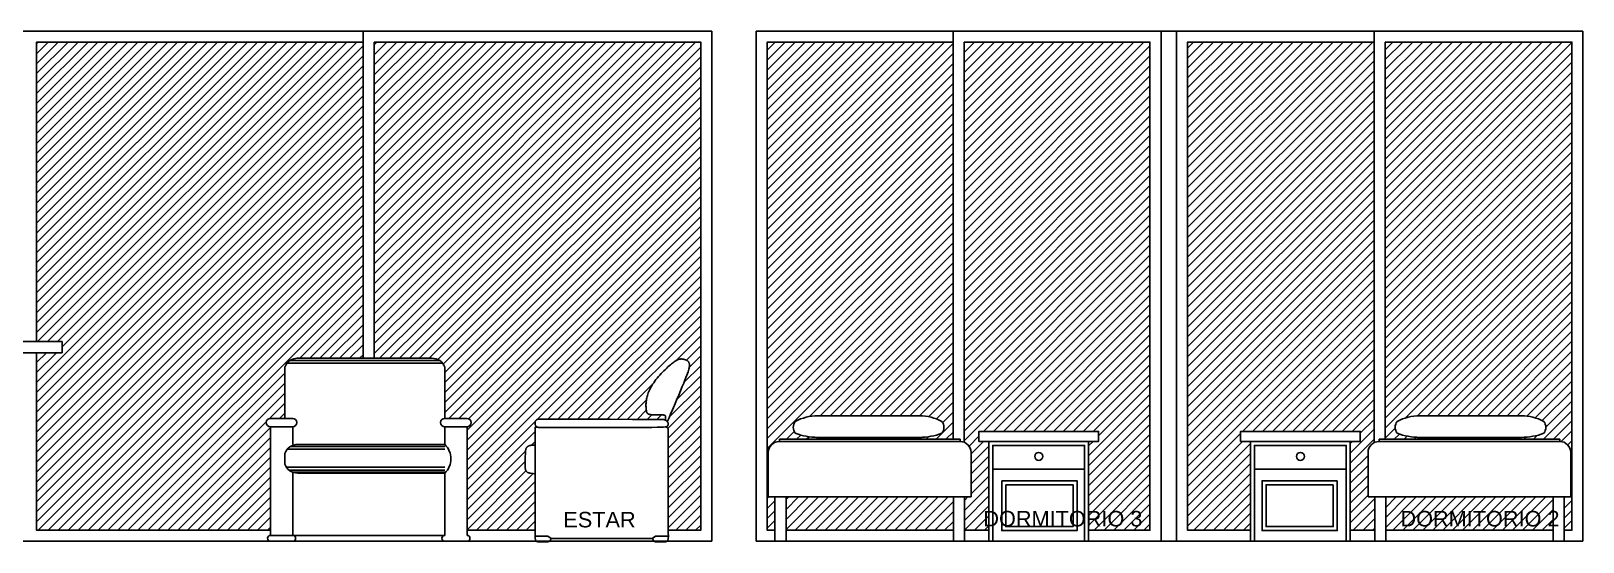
# Model space of a CAD drawing. Header units: millimetres. Extents: x 1217 to 2428, y 234 to 779.
# Drawn here: x 2252.71 to 2259.7, y 411.7 to 414 of the extents above; entities that cross this region are included whole.
import ezdxf

# ---------------------------------------------------------------- set-up
doc = ezdxf.new("R2010")
doc.units = ezdxf.units.MM
for name, color, linetype in [('0.1', 251, 'Continuous'), ('0.2', 2, 'Continuous'), ('0.3', 6, 'Continuous'), ('MURO', 5, 'Continuous'), ('Texto', 1, 'Continuous')]:
    doc.layers.add(name, color=color, linetype=linetype)
doc.styles.get("Standard").update_dxf_attribs({"font": 'arial.ttf'})
pattern_1 = [(45, (422.33998, -285.473547), (-0.0224506403, 0.0224506403), [])]

# ---------------------------------------------------------------- blocks, each defined once
blk = doc.blocks.new('sillon elv 1')
at = {"layer": '0.2'}
blk.add_line((382065.2343, 7753267.5813), (382065.6901, 7753267.5813), dxfattribs=at)
for points in [[(382065.1739, 7753268.114), (382065.1742, 7753268.1156), (382065.1744, 7753268.1172), (382065.1745, 7753268.1189), (382065.1746, 7753268.1205), (382065.1745, 7753268.1222), (382065.1745, 7753268.1238), (382065.1744, 7753268.1253), (382065.1744, 7753268.1268), (382065.1745, 7753268.1281), (382065.1745, 7753268.1294), (382065.1747, 7753268.1306), (382065.1749, 7753268.1316), (382065.1751, 7753268.1326), (382065.1753, 7753268.1335), (382065.1756, 7753268.1342), (382065.1759, 7753268.1349), (382065.1762, 7753268.1355), (382065.1765, 7753268.136), (382065.1768, 7753268.1364), (382065.1771, 7753268.1368), (382065.1775, 7753268.1371), (382065.178, 7753268.1373), (382065.1785, 7753268.1375), (382065.179, 7753268.1376), (382065.1796, 7753268.1377), (382065.1804, 7753268.1378), (382065.1814, 7753268.1379), (382065.1828, 7753268.1379), (382065.1846, 7753268.138), (382065.187, 7753268.138), (382065.19, 7753268.1381), (382065.1937, 7753268.1381), (382065.1982, 7753268.1381), (382065.2034, 7753268.1382), (382065.2089, 7753268.1383), (382065.2147, 7753268.1384), (382065.2204, 7753268.1385), (382065.2259, 7753268.1386), (382065.231, 7753268.1388), (382065.2353, 7753268.139), (382065.2389, 7753268.1392), (382065.2417, 7753268.1395), (382065.2439, 7753268.1397), (382065.2455, 7753268.14), (382065.2467, 7753268.1403), (382065.2476, 7753268.1405), (382065.2482, 7753268.1408), (382065.2488, 7753268.141), (382065.2493, 7753268.1412), (382065.2498, 7753268.1413), (382065.2504, 7753268.1415), (382065.2509, 7753268.1417), (382065.2515, 7753268.142), (382065.2522, 7753268.1423), (382065.2529, 7753268.1426), (382065.2537, 7753268.1431), (382065.2545, 7753268.1437), (382065.2554, 7753268.1444), (382065.2563, 7753268.1454), (382065.2572, 7753268.1465), (382065.2581, 7753268.148), (382065.2589, 7753268.1498), (382065.2597, 7753268.1519), (382065.2604, 7753268.1545), (382065.2611, 7753268.1574), (382065.2616, 7753268.1608), (382065.262, 7753268.1645), (382065.2624, 7753268.1685), (382065.2626, 7753268.1727), (382065.2627, 7753268.1771), (382065.2627, 7753268.1816), (382065.2627, 7753268.1863), (382065.2625, 7753268.1909), (382065.2622, 7753268.1956), (382065.2617, 7753268.2004), (382065.2611, 7753268.2053), (382065.2603, 7753268.2102), (382065.2593, 7753268.2154), (382065.258, 7753268.2207), (382065.2565, 7753268.2262), (382065.2547, 7753268.2319), (382065.2526, 7753268.2378), (382065.2501, 7753268.2439), (382065.2474, 7753268.2502), (382065.2443, 7753268.2566), (382065.2408, 7753268.2632), (382065.2369, 7753268.2699), (382065.2327, 7753268.2767), (382065.228, 7753268.2836), (382065.2229, 7753268.2906), (382065.2176, 7753268.2976), (382065.212, 7753268.3046), (382065.2061, 7753268.3115), (382065.2001, 7753268.3182), (382065.194, 7753268.3249), (382065.1878, 7753268.3313), (382065.1816, 7753268.3375), (382065.1754, 7753268.3434), (382065.1694, 7753268.349), (382065.1635, 7753268.3543), (382065.1578, 7753268.3592), (382065.1525, 7753268.3637), (382065.1475, 7753268.3679), (382065.1429, 7753268.3715), (382065.1387, 7753268.3747), (382065.135, 7753268.3775), (382065.1316, 7753268.3799), (382065.1286, 7753268.382), (382065.1259, 7753268.3837), (382065.1233, 7753268.3851), (382065.1209, 7753268.3863), (382065.1187, 7753268.3874), (382065.1165, 7753268.3882), (382065.1144, 7753268.3889), (382065.1123, 7753268.3895), (382065.1103, 7753268.3899), (382065.1083, 7753268.3902), (382065.1063, 7753268.3904), (382065.1044, 7753268.3905), (382065.1024, 7753268.3904), (382065.1005, 7753268.3903), (382065.0985, 7753268.39), (382065.0966, 7753268.3897), (382065.0947, 7753268.3894), (382065.0929, 7753268.3889), (382065.0912, 7753268.3885), (382065.0896, 7753268.388), (382065.088, 7753268.3876), (382065.0866, 7753268.3872), (382065.0853, 7753268.3867), (382065.084, 7753268.3863), (382065.0829, 7753268.3859), (382065.0818, 7753268.3854), (382065.0808, 7753268.385), (382065.0798, 7753268.3846), (382065.0789, 7753268.3841), (382065.0779, 7753268.3836), (382065.077, 7753268.3831), (382065.0761, 7753268.3825), (382065.0752, 7753268.3818), (382065.0743, 7753268.3811), (382065.0735, 7753268.3803), (382065.0726, 7753268.3794), (382065.0718, 7753268.3784), (382065.071, 7753268.3773), (382065.0702, 7753268.376), (382065.0695, 7753268.3746), (382065.0688, 7753268.3731), (382065.0682, 7753268.3715), (382065.0677, 7753268.3697), (382065.0672, 7753268.3679), (382065.0668, 7753268.3659), (382065.0666, 7753268.3638), (382065.0665, 7753268.3614), (382065.0666, 7753268.3588), (382065.0669, 7753268.3558), (382065.0675, 7753268.3524), (382065.0683, 7753268.3484), (382065.0695, 7753268.3438), (382065.0711, 7753268.3385), (382065.0731, 7753268.3324), (382065.0756, 7753268.3252), (382065.0787, 7753268.3168), (382065.0825, 7753268.3069), (382065.0871, 7753268.2952), (382065.0925, 7753268.2816), (382065.099, 7753268.2658), (382065.1066, 7753268.2475), (382065.1153, 7753268.2269), (382065.1246, 7753268.2047), (382065.1341, 7753268.1823), (382065.1433, 7753268.1607), (382065.1516, 7753268.1412), (382065.1585, 7753268.125), (382065.1635, 7753268.1132), (382065.1662, 7753268.107)], [(382065.7482, 7753268.1195), (382065.7512, 7753268.1185), (382065.7538, 7753268.1173), (382065.7559, 7753268.1159), (382065.7576, 7753268.1144), (382065.759, 7753268.1129), (382065.7601, 7753268.1112), (382065.761, 7753268.1096), (382065.7617, 7753268.1079), (382065.7622, 7753268.1063), (382065.7626, 7753268.1048), (382065.7628, 7753268.1033), (382065.7629, 7753268.1018), (382065.763, 7753268.1004), (382065.7629, 7753268.0991), (382065.7628, 7753268.0978), (382065.7626, 7753268.0966), (382065.7624, 7753268.0954), (382065.7621, 7753268.0943), (382065.7618, 7753268.0932), (382065.7614, 7753268.0922), (382065.7609, 7753268.0912), (382065.7604, 7753268.0903), (382065.7599, 7753268.0894), (382065.7593, 7753268.0885), (382065.7586, 7753268.0877), (382065.7578, 7753268.0869), (382065.757, 7753268.0861), (382065.756, 7753268.0854), (382065.7551, 7753268.0847), (382065.754, 7753268.0841), (382065.7529, 7753268.0835), (382065.7517, 7753268.083), (382065.7502, 7753268.0826), (382065.7476, 7753268.0823), (382065.7428, 7753268.082), (382065.7348, 7753268.0818), (382065.7223, 7753268.0816), (382065.7045, 7753268.0815), (382065.6801, 7753268.0814), (382065.6482, 7753268.0813), (382065.6082, 7753268.0812), (382065.5617, 7753268.0812), (382065.5109, 7753268.0812), (382065.458, 7753268.0813), (382065.4051, 7753268.0813), (382065.3544, 7753268.0815), (382065.3081, 7753268.0817), (382065.2683, 7753268.0819), (382065.2366, 7753268.0823), (382065.2126, 7753268.0827), (382065.1951, 7753268.0832), (382065.1831, 7753268.0837), (382065.1755, 7753268.0842), (382065.1711, 7753268.0848), (382065.169, 7753268.0854), (382065.168, 7753268.0859), (382065.1673, 7753268.0865), (382065.1666, 7753268.0871), (382065.166, 7753268.0877), (382065.1655, 7753268.0884), (382065.1649, 7753268.0891), (382065.1645, 7753268.0899), (382065.164, 7753268.0907), (382065.1636, 7753268.0917), (382065.1633, 7753268.0927), (382065.1629, 7753268.0939), (382065.1627, 7753268.0951), (382065.1625, 7753268.0963), (382065.1623, 7753268.0976), (382065.1623, 7753268.0988), (382065.1623, 7753268.1), (382065.1625, 7753268.1011), (382065.1628, 7753268.1021), (382065.1632, 7753268.1031), (382065.1636, 7753268.1039), (382065.1642, 7753268.1048), (382065.1648, 7753268.1056), (382065.1655, 7753268.1063), (382065.1662, 7753268.1071), (382065.1669, 7753268.1078), (382065.1676, 7753268.1086), (382065.1684, 7753268.1094), (382065.1691, 7753268.1101), (382065.1699, 7753268.1109), (382065.1707, 7753268.1116), (382065.1716, 7753268.1124), (382065.1724, 7753268.113), (382065.1733, 7753268.1137), (382065.1743, 7753268.1143), (382065.1753, 7753268.1148), (382065.1764, 7753268.1153), (382065.1774, 7753268.1157), (382065.1785, 7753268.1161), (382065.1796, 7753268.1164), (382065.1807, 7753268.1167), (382065.1818, 7753268.1169), (382065.1839, 7753268.1172), (382065.1926, 7753268.1174), (382065.2144, 7753268.1176), (382065.2558, 7753268.1178), (382065.3233, 7753268.1181), (382065.4235, 7753268.1185), (382065.563, 7753268.1189), (382065.7482, 7753268.1195)], [(382065.1727, 7753268.0846), (382065.1704, 7753268.0832), (382065.1685, 7753268.0819), (382065.1669, 7753268.0806), (382065.1657, 7753268.0794), (382065.1647, 7753268.0781), (382065.164, 7753268.0769), (382065.1634, 7753268.0758), (382065.1631, 7753268.0746), (382065.1628, 7753268.0726), (382065.1626, 7753268.0652), (382065.1625, 7753268.047), (382065.1624, 7753268.0127), (382065.1624, 7753267.9567), (382065.1624, 7753267.8738), (382065.1624, 7753267.7584), (382065.1624, 7753267.6053)], [(382065.7621, 7753268.0013), (382065.7666, 7753268.0017), (382065.7707, 7753268.0019), (382065.7743, 7753268.0019), (382065.7775, 7753268.0017), (382065.7804, 7753268.0013), (382065.783, 7753268.0009), (382065.7852, 7753268.0003), (382065.7873, 7753267.9997), (382065.7892, 7753267.9991), (382065.791, 7753267.9984), (382065.7926, 7753267.9978), (382065.7941, 7753267.9971), (382065.7954, 7753267.9963), (382065.7966, 7753267.9955), (382065.7977, 7753267.9947), (382065.7987, 7753267.9938), (382065.7996, 7753267.9929), (382065.8005, 7753267.9919), (382065.8012, 7753267.9909), (382065.8018, 7753267.9898), (382065.8024, 7753267.9888), (382065.803, 7753267.9877), (382065.8034, 7753267.9866), (382065.8039, 7753267.9855), (382065.8043, 7753267.9843), (382065.8046, 7753267.9831), (382065.8049, 7753267.9816), (382065.8052, 7753267.9797), (382065.8055, 7753267.9773), (382065.8058, 7753267.9743), (382065.806, 7753267.9705), (382065.8062, 7753267.9658), (382065.8064, 7753267.9601), (382065.8066, 7753267.9536), (382065.8068, 7753267.9466), (382065.8069, 7753267.9394), (382065.8071, 7753267.9322), (382065.8072, 7753267.9251), (382065.8072, 7753267.9186), (382065.8072, 7753267.9129), (382065.8072, 7753267.9081), (382065.8072, 7753267.9041), (382065.807, 7753267.901), (382065.8069, 7753267.8984), (382065.8067, 7753267.8964), (382065.8065, 7753267.8948), (382065.8062, 7753267.8934), (382065.8059, 7753267.8922), (382065.8056, 7753267.891), (382065.8053, 7753267.8898), (382065.8048, 7753267.8887), (382065.8044, 7753267.8876), (382065.8039, 7753267.8865), (382065.8033, 7753267.8855), (382065.8027, 7753267.8845), (382065.802, 7753267.8836), (382065.8012, 7753267.8828), (382065.8004, 7753267.882), (382065.7995, 7753267.8812), (382065.7986, 7753267.8805), (382065.7976, 7753267.8799), (382065.7966, 7753267.8793), (382065.7955, 7753267.8787), (382065.7944, 7753267.8782), (382065.7933, 7753267.8777), (382065.7918, 7753267.8772), (382065.7898, 7753267.8767), (382065.787, 7753267.8762), (382065.783, 7753267.8755), (382065.7778, 7753267.8748), (382065.7709, 7753267.874), (382065.7621, 7753267.8731)], [(382065.1619, 7753267.5923), (382065.1619, 7753267.5897), (382065.1619, 7753267.5872), (382065.162, 7753267.585), (382065.1622, 7753267.5829), (382065.1624, 7753267.581), (382065.1627, 7753267.5792), (382065.163, 7753267.5776), (382065.1633, 7753267.5762), (382065.1636, 7753267.5749), (382065.164, 7753267.5737), (382065.1644, 7753267.5727), (382065.1648, 7753267.5718), (382065.1653, 7753267.5709), (382065.1658, 7753267.5702), (382065.1665, 7753267.5695), (382065.1672, 7753267.5689), (382065.168, 7753267.5684), (382065.1689, 7753267.5679), (382065.17, 7753267.5674), (382065.1712, 7753267.5671), (382065.1727, 7753267.5667), (382065.1744, 7753267.5664), (382065.1763, 7753267.5662), (382065.1785, 7753267.566), (382065.1811, 7753267.5658), (382065.1839, 7753267.5657), (382065.1869, 7753267.5657), (382065.19, 7753267.5656), (382065.1932, 7753267.5656), (382065.1965, 7753267.5656), (382065.1997, 7753267.5657), (382065.2028, 7753267.5657), (382065.2058, 7753267.5658), (382065.2087, 7753267.5658), (382065.2114, 7753267.5659), (382065.2139, 7753267.566), (382065.2162, 7753267.5662), (382065.2184, 7753267.5664), (382065.2203, 7753267.5667), (382065.2221, 7753267.5671), (382065.2237, 7753267.5675), (382065.2251, 7753267.5682), (382065.2265, 7753267.5691), (382065.2278, 7753267.5704), (382065.2292, 7753267.5722), (382065.2307, 7753267.5745), (382065.2324, 7753267.5775), (382065.2343, 7753267.5813)], [(382065.7625, 7753267.5923), (382065.7626, 7753267.5897), (382065.7625, 7753267.5872), (382065.7624, 7753267.585), (382065.7623, 7753267.5829), (382065.762, 7753267.581), (382065.7618, 7753267.5792), (382065.7615, 7753267.5776), (382065.7612, 7753267.5762), (382065.7608, 7753267.5749), (382065.7605, 7753267.5737), (382065.7601, 7753267.5727), (382065.7597, 7753267.5718), (382065.7592, 7753267.5709), (382065.7586, 7753267.5702), (382065.758, 7753267.5695), (382065.7573, 7753267.5689), (382065.7565, 7753267.5684), (382065.7556, 7753267.5679), (382065.7545, 7753267.5674), (382065.7533, 7753267.5671), (382065.7518, 7753267.5667), (382065.7501, 7753267.5664), (382065.7482, 7753267.5662), (382065.7459, 7753267.566), (382065.7434, 7753267.5658), (382065.7406, 7753267.5657), (382065.7376, 7753267.5657), (382065.7345, 7753267.5656), (382065.7312, 7753267.5656), (382065.728, 7753267.5656), (382065.7248, 7753267.5657), (382065.7216, 7753267.5657), (382065.7186, 7753267.5658), (382065.7158, 7753267.5658), (382065.7131, 7753267.5659), (382065.7106, 7753267.566), (382065.7083, 7753267.5662), (382065.7061, 7753267.5664), (382065.7041, 7753267.5667), (382065.7024, 7753267.5671), (382065.7008, 7753267.5675), (382065.6993, 7753267.5682), (382065.698, 7753267.5691), (382065.6966, 7753267.5704), (382065.6952, 7753267.5722), (382065.6937, 7753267.5745), (382065.6921, 7753267.5775), (382065.6901, 7753267.5813)]]:
    blk.add_lwpolyline(points, dxfattribs=at)
at = {"layer": '0.2', "elevation": 0}
for points in [[(382065.7529, 7753268.0835), (382065.7621, 7753268.0835), (382065.7621, 7753267.6053)], [(382065.1624, 7753267.6053), (382065.1619, 7753267.5923)], [(382065.2343, 7753267.5813), (382065.2197, 7753267.5923), (382065.1619, 7753267.5923)], [(382065.6901, 7753267.5813), (382065.7047, 7753267.5923), (382065.7636, 7753267.5923)], [(382065.7621, 7753267.6053), (382065.7625, 7753267.5923)]]:
    blk.add_lwpolyline(points, dxfattribs=at)

msp = doc.modelspace()

# ---------------------------------------------------------------- hatches: boundary and pattern name
at = {"layer": '0.1', "ltscale": 3}
h = msp.add_hatch(dxfattribs=at)
h.set_pattern_fill('ANSI31', color=256, scale=0.01)
h.set_pattern_definition(pattern_1)
h.paths.add_polyline_path([(2254.25251, 413.95099), (2254.46816, 413.95099), (2254.46816, 412.52581), (2254.25251, 412.52581)])
h.paths.add_polyline_path([(2252.86861, 413.95099), (2254.20251, 413.95099), (2254.20251, 412.52581), (2253.90862, 412.52581, 0.3308107), (2253.85003, 412.48579), (2253.85003, 412.25486), (2253.78505, 412.25486, 1), (2253.78505, 412.21691), (2253.78505, 411.75099), (2252.86861, 411.75099)])
h.paths.add_polyline_path([(2252.7306, 413.95099), (2252.86861, 413.95099), (2252.86861, 411.75099), (2252.7306, 411.75099), (2252.7306, 412.55099), (2252.84561, 412.55099), (2252.84561, 412.60099), (2252.7306, 412.60099)])
h.paths.add_polyline_path([(2251.81582, 413.95099), (2252.5606, 413.95099), (2252.5606, 413.25099), (2251.81582, 413.25099)])
h.paths.add_polyline_path([(2251.57076, 413.95099), (2251.76582, 413.95099), (2251.76582, 413.25099), (2251.57076, 413.25099)])
h = msp.add_hatch(dxfattribs=at)
h.set_pattern_fill('ANSI31', color=256, scale=0.01)
h.set_pattern_definition(pattern_1)
h.paths.add_polyline_path([(2254.46816, 413.95099), (2255.72441, 413.95099), (2255.72441, 411.75099), (2255.57804, 411.75099), (2255.57805, 411.89078), (2255.57807, 412.00611), (2255.57807, 412.08904), (2255.57805, 412.14499), (2255.57798, 412.17935), (2255.57786, 412.19753), (2255.57762, 412.20673), (2255.57584, 412.21062), (2255.57287, 412.21364), (2255.56824, 412.21681), (2255.57199, 412.21784), (2255.57521, 412.22069), (2255.57709, 412.22439), (2255.57823, 412.22944), (2255.57802, 412.23402), (2255.57641, 412.237), (2255.5743, 412.23941), (2255.57692, 412.24554), (2255.58196, 412.25732), (2255.58888, 412.27355), (2255.59718, 412.29304), (2255.60633, 412.3146), (2255.61584, 412.33704), (2255.62518, 412.35919), (2255.63384, 412.37986), (2255.64142, 412.39811), (2255.6479, 412.41392), (2255.65339, 412.42754), (2255.65798, 412.43919), (2255.66177, 412.44911), (2255.66487, 412.45754), (2255.66736, 412.4647), (2255.66934, 412.47084), (2255.67091, 412.47616), (2255.67268, 412.48295), (2255.67381, 412.48977), (2255.67398, 412.49492), (2255.67349, 412.4992), (2255.67236, 412.50383), (2255.67029, 412.50836), (2255.66752, 412.51228), (2255.66414, 412.51507), (2255.66021, 412.51716), (2255.6565, 412.51863), (2255.65235, 412.51998), (2255.6473, 412.52138), (2255.64175, 412.52248), (2255.63601, 412.52291), (2255.63114, 412.52247), (2255.62709, 412.52161), (2255.62284, 412.52019), (2255.61832, 412.51814), (2255.61329, 412.51527), (2255.6088, 412.51225), (2255.60546, 412.50986), (2255.60173, 412.50708), (2255.59759, 412.50386), (2255.59299, 412.50019), (2255.58797, 412.49607), (2255.5826, 412.49153), (2255.57695, 412.48661), (2255.57106, 412.48133), (2255.565, 412.47572), (2255.55884, 412.4698), (2255.55264, 412.46362), (2255.54645, 412.4572), (2255.54032, 412.45057), (2255.53432, 412.44379), (2255.52848, 412.4369), (2255.52286, 412.42993), (2255.5175, 412.42294), (2255.51246, 412.41596), (2255.50779, 412.40904), (2255.50352, 412.40222), (2255.49966, 412.39552), (2255.49617, 412.38894), (2255.49306, 412.38251), (2255.4903, 412.37624), (2255.48787, 412.37014), (2255.48575, 412.36423), (2255.48394, 412.35852), (2255.48242, 412.35302), (2255.48115, 412.34772), (2255.48012, 412.34258), (2255.47931, 412.33759), (2255.4787, 412.33272), (2255.47825, 412.32795), (2255.47795, 412.32325), (2255.47777, 412.3186), (2255.4777, 412.31399), (2255.47773, 412.30945), (2255.47786, 412.30504), (2255.47821, 412.29866), (2255.47907, 412.29122), (2255.4803, 412.28539), (2255.48223, 412.28024), (2255.4849, 412.27678), (2255.48798, 412.27459), (2255.49197, 412.27319), (2255.49356, 412.27255), (2255.49745, 412.27191), (2255.50152, 412.27155), (2255.5051, 412.27133), (2255.50949, 412.27113), (2255.51455, 412.27097), (2255.52004, 412.27083), (2255.52577, 412.27071), (2255.53152, 412.27062), (2255.53707, 412.27054), (2255.54221, 412.27048), (2255.54673, 412.27043), (2255.55048, 412.27039), (2255.55348, 412.27036), (2255.55585, 412.27032), (2255.55767, 412.27028), (2255.55904, 412.27023), (2255.56007, 412.27016), (2255.56084, 412.27007), (2255.56145, 412.26996), (2255.56199, 412.26981), (2255.56247, 412.26963), (2255.56291, 412.2694), (2255.5633, 412.26911), (2255.56366, 412.26876), (2255.56399, 412.26834), (2255.56429, 412.26784), (2255.56458, 412.26726), (2255.56486, 412.26658), (2255.56513, 412.2658), (2255.56537, 412.26493), (2255.56558, 412.26396), (2255.56576, 412.2629), (2255.5659, 412.26173), (2255.56599, 412.26047), (2255.56603, 412.2591), (2255.56601, 412.25764), (2255.56597, 412.25609), (2255.56581, 412.25113), (2255.56638, 412.24655), (2255.56265, 412.24826), (2255.55815, 412.24947), (2255.54783, 412.24971), (2255.52607, 412.24992), (2255.48469, 412.25016), (2255.41716, 412.25045), (2255.31694, 412.25081), (2255.17747, 412.25126), (2254.99223, 412.25182), (2254.98783, 412.25034), (2254.9836, 412.24763), (2254.98079, 412.2445), (2254.97866, 412.24049), (2254.97753, 412.23571), (2254.97746, 412.23155), (2254.97815, 412.22704), (2254.97964, 412.22303), (2254.98218, 412.2195), (2254.98673, 412.21585), (2254.97837, 412.21585), (2254.97837, 412.13366), (2254.9738, 412.13408), (2254.96787, 412.13435), (2254.96147, 412.13393), (2254.95644, 412.13299), (2254.95108, 412.13144), (2254.94623, 412.12942), (2254.94261, 412.12711), (2254.93997, 412.12438), (2254.93801, 412.12124), (2254.93615, 412.11691), (2254.93533, 412.11311), (2254.93479, 412.1084), (2254.93444, 412.1028), (2254.93422, 412.09809), (2254.93402, 412.09241), (2254.93382, 412.08596), (2254.93365, 412.07899), (2254.9335, 412.07175), (2254.93337, 412.06449), (2254.93328, 412.05749), (2254.93322, 412.05098), (2254.9332, 412.04522), (2254.93323, 412.0381), (2254.93349, 412.0305), (2254.9341, 412.02596), (2254.93536, 412.02138), (2254.93737, 412.01715), (2254.94026, 412.0139), (2254.94373, 412.01163), (2254.94745, 412.00985), (2254.95175, 412.00877), (2254.95741, 412.00788), (2254.96269, 412.00719), (2254.96959, 412.00638), (2254.97837, 412.00543), (2254.97837, 411.75099), (2254.67089, 411.75099), (2254.67089, 412.21691, 1), (2254.67089, 412.25486), (2254.57089, 412.25486), (2254.57089, 412.48579, 0.3308101), (2254.5123, 412.52581), (2254.46816, 412.52581)])
h = msp.add_hatch(dxfattribs=at)
h.set_pattern_fill('ANSI31', color=256, scale=0.01)
h.set_pattern_definition(pattern_1)
h.paths.add_polyline_path([(2257.07145, 413.95099), (2257.74959, 413.95099), (2257.74959, 411.75099), (2257.4732, 411.75099), (2257.4732, 412.15099), (2257.5182, 412.15099), (2257.5182, 412.19599), (2257.4732, 412.19599), (2257.07145, 412.19599)])
h.paths.add_polyline_path([(2256.912, 413.95099), (2257.07145, 413.95099), (2257.07145, 412.19599), (2256.9782, 412.19599), (2256.9782, 412.15099), (2257.0232, 412.15099), (2257.0232, 411.75099), (2256.91338, 411.75099), (2256.91338, 411.90099), (2256.94338, 411.90099), (2256.94338, 412.10099, 0.3063972), (2256.912, 412.1474)])
h.paths.add_polyline_path([(2256.02441, 413.95099), (2256.862, 413.95099), (2256.862, 412.16099), (2256.07897, 412.16099), (2256.07898, 412.15099, 0.4142136), (2256.02898, 412.10099), (2256.02898, 411.90099), (2256.05898, 411.90099), (2256.05898, 411.75099), (2256.02441, 411.75099)])
h.paths.add_polyline_path([(2256.15083, 412.18802, -0.340832), (2256.15083, 412.2411, -0.1255988), (2256.25178, 412.26687), (2256.71083, 412.26687, -0.1255988), (2256.81178, 412.2411, -0.340832), (2256.81178, 412.18802, -0.0910283), (2256.71083, 412.16948), (2256.25178, 412.16948, -0.0910283)], flags=16)
h.paths.add_polyline_path([(2256.10898, 411.90099), (2256.86338, 411.90099), (2256.86338, 411.75099), (2256.10898, 411.75099)])
h.paths.add_polyline_path([(2257.7347, 411.72919), (2256.98256, 411.72919), (2256.98256, 411.87344), (2257.7347, 411.87344)], flags=9)
h = msp.add_hatch(dxfattribs=at)
h.set_pattern_fill('ANSI31', color=256, scale=0.01)
h.set_pattern_definition(pattern_1)
h.paths.add_polyline_path([(2258.81057, 413.95099), (2259.65155, 413.95099), (2259.64698, 412.10099, 0.4142136), (2259.59698, 412.15099), (2259.59699, 412.16099), (2258.81057, 412.16099)])
h.paths.add_polyline_path([(2258.86418, 412.18802, -0.340832), (2258.86418, 412.2411, -0.1255988), (2258.96513, 412.26687), (2259.32258, 412.26687), (2259.42418, 412.26687, -0.1255988), (2259.52513, 412.2411, -0.340832), (2259.52513, 412.18802, -0.0910283), (2259.42418, 412.16948), (2258.96513, 412.16948, -0.0910283)], flags=16)
h.paths.add_polyline_path([(2258.81258, 411.90099), (2259.56698, 411.90099), (2259.56698, 411.75099), (2258.81258, 411.75099)])
h.paths.add_polyline_path([(2259.61698, 411.90099), (2259.64698, 411.90099), (2259.64698, 412.10099), (2259.65155, 413.95099), (2259.65155, 411.75099), (2259.61698, 411.75099)])
h.paths.add_polyline_path([(2257.91959, 413.95099), (2258.76057, 413.95099), (2258.76057, 412.14589, 0.2861952), (2258.73258, 412.10099), (2258.73258, 411.90099), (2258.76258, 411.90099), (2258.76258, 411.75099), (2258.65276, 411.75099), (2258.65276, 412.15099), (2258.69776, 412.15099), (2258.69776, 412.19599), (2258.20276, 412.19599), (2258.15776, 412.19599), (2258.15776, 412.15099), (2258.20276, 412.15099), (2258.20276, 411.75099), (2257.91959, 411.75099)])

# ---------------------------------------------------------------- linework, layer by layer
at = {"layer": '0.1', "linetype": 'ByBlock'}
for p, q in [((2256.89338, 412.16099, 0), (2256.07897, 412.16099, 0)), ((2256.07898, 412.15099, 0), (2256.89337, 412.15099, 0)), ((2258.78258, 412.16099, 0), (2259.59699, 412.16099, 0)), ((2259.59698, 412.15099, 0), (2258.78259, 412.15099, 0)), ((2256.02898, 412.10099, 0), (2256.02898, 411.90099, 0)), ((2256.94338, 412.10099, 0), (2256.94338, 411.90099, 0)), ((2258.73258, 412.10099, 0), (2258.73258, 411.90099, 0)), ((2259.64698, 412.10099, 0), (2259.64698, 411.90099, 0)), ((2256.02898, 411.90099, 0), (2256.10898, 411.90099, 0)), ((2256.05898, 411.90099, 0), (2256.02898, 411.90099, 0)), ((2256.05898, 411.70099, 0), (2256.05898, 411.90099, 0)), ((2256.94338, 411.90099, 0), (2256.10898, 411.90099, 0)), ((2256.10898, 411.90099, 0), (2256.10898, 411.70099, 0)), ((2256.94338, 411.90099, 0), (2256.86338, 411.90099, 0)), ((2256.91338, 411.90099, 0), (2256.94338, 411.90099, 0)), ((2256.91338, 411.70099, 0), (2256.91338, 411.90099, 0)), ((2258.73258, 411.90099, 0), (2258.81258, 411.90099, 0)), ((2258.73258, 411.90099, 0), (2259.56698, 411.90099, 0)), ((2258.76258, 411.90099, 0), (2258.73258, 411.90099, 0)), ((2258.76258, 411.70099, 0), (2258.76258, 411.90099, 0)), ((2259.56698, 411.90099, 0), (2259.56698, 411.70099, 0)), ((2259.64698, 411.90099, 0), (2259.56698, 411.90099, 0)), ((2259.61698, 411.90099, 0), (2259.64698, 411.90099, 0)), ((2259.61698, 411.70099, 0), (2259.61698, 411.90099, 0))]:
    msp.add_line(p, q, dxfattribs=at)
at = {"layer": '0.1'}
for p, q in [((2256.86338, 411.90099, 0), (2256.86338, 411.70099, 0)), ((2258.81258, 411.90099, 0), (2258.81258, 411.70099, 0))]:
    msp.add_line(p, q, dxfattribs=at)
at = {"layer": '0.1', "ltscale": 3, "elevation": 0}
for points in [[(2252.7306, 412.60099), (2252.7306, 413.95099), (2254.20251, 413.95099)], [(2254.20251, 414.00099), (2254.20251, 412.52581)], [(2254.25251, 413.95099), (2255.72441, 413.95099), (2255.72441, 411.75099), (2255.57804, 411.75099)], [(2254.25251, 413.95099), (2254.25251, 412.52581)], [(2256.05898, 411.75099), (2256.02441, 411.75099), (2256.02441, 413.95099), (2256.862, 413.95099)], [(2256.862, 414.00099), (2256.862, 412.16099)], [(2256.912, 413.95099), (2257.74959, 413.95099), (2257.74959, 411.75099), (2257.4732, 411.75099)], [(2256.912, 413.95099), (2256.912, 412.1474)], [(2258.20276, 411.75099), (2257.91959, 411.75099), (2257.91959, 413.95099), (2258.76057, 413.95099)], [(2258.76057, 414.00099), (2258.76057, 412.14589)], [(2258.81057, 413.95099), (2259.65155, 413.95099), (2259.65155, 411.75099), (2259.61698, 411.75099)], [(2258.81057, 413.95099), (2258.81057, 412.16099)], [(2253.78505, 411.75099), (2252.7306, 411.75099), (2252.7306, 412.55099)], [(2254.97837, 411.75099), (2254.67089, 411.75099)], [(2256.86338, 411.75099), (2256.10898, 411.75099)], [(2257.0232, 411.75099), (2256.91338, 411.75099)], [(2258.76258, 411.75099), (2258.65276, 411.75099)], [(2259.56698, 411.75099), (2258.81258, 411.75099)]]:
    msp.add_lwpolyline(points, dxfattribs=at)
at = {"layer": '0.1', "linetype": 'ByBlock', "elevation": 0}
for points in [[(2253.85003, 412.48579), (2253.85003, 412.25486)], [(2253.85003, 412.48579), (2253.85003, 412.25486)], [(2253.85003, 412.48579), (2253.85003, 412.25486)], [(2253.86033, 412.50417), (2254.56059, 412.50417)], [(2253.87421, 412.51648), (2254.54671, 412.51648)], [(2253.90391, 412.52581), (2254.5123, 412.52581)], [(2253.90391, 412.52581), (2254.5123, 412.52581)], [(2254.57089, 412.48579), (2254.57089, 412.25486)], [(2254.57089, 412.48579), (2254.57089, 412.25486)], [(2253.78505, 412.25486), (2253.88505, 412.25486)], [(2253.78505, 412.25486), (2253.88505, 412.25486)], [(2253.78505, 412.21691), (2253.78505, 411.7277)], [(2253.78505, 412.21691), (2253.88505, 412.21691)], [(2253.78505, 412.21691), (2253.78505, 411.7277)], [(2253.78505, 412.21691), (2253.88505, 412.21691)], [(2253.88505, 412.21691), (2253.88505, 412.13706)], [(2253.88505, 412.21691), (2253.88505, 412.13706)], [(2254.67089, 412.25486), (2254.57089, 412.25486)], [(2254.67089, 412.25486), (2254.57089, 412.25486)], [(2254.57089, 412.21691), (2254.57089, 412.13706)], [(2254.67089, 412.21691), (2254.57089, 412.21691)], [(2254.57089, 412.21691), (2254.57089, 412.13706)], [(2254.67089, 412.21691), (2254.57089, 412.21691)], [(2254.67089, 412.21691), (2254.67089, 411.7277)], [(2254.67089, 412.21691), (2254.67089, 411.7277)], [(2253.90391, 412.13706), (2254.57089, 412.13706)], [(2253.90391, 412.13706), (2254.57089, 412.13706)], [(2256.07897, 412.16099), (2256.07898, 412.15099)], [(2256.89338, 412.16099), (2256.89337, 412.15099)], [(2257.0232, 412.15099), (2256.9782, 412.15099), (2256.9782, 412.19599), (2257.4732, 412.19599), (2257.5182, 412.19599), (2257.5182, 412.15099), (2257.4732, 412.15099)], [(2257.0232, 411.70099), (2257.0232, 412.15099), (2257.4732, 412.15099), (2257.4732, 411.70099)], [(2257.0412, 411.70099), (2257.0412, 412.13299), (2257.4552, 412.13299), (2257.4552, 411.70099)], [(2258.65276, 412.15099), (2258.69776, 412.15099), (2258.69776, 412.19599), (2258.20276, 412.19599), (2258.15776, 412.19599), (2258.15776, 412.15099), (2258.20276, 412.15099)], [(2258.65276, 411.70099), (2258.65276, 412.15099), (2258.20276, 412.15099), (2258.20276, 411.70099)], [(2258.63476, 411.70099), (2258.63476, 412.13299), (2258.22076, 412.13299), (2258.22076, 411.70099)], [(2258.78258, 412.16099), (2258.78259, 412.15099)], [(2259.59699, 412.16099), (2259.59698, 412.15099)], [(2253.85003, 412.04849), (2253.85003, 412.09703)], [(2253.86083, 412.11601), (2254.57089, 412.11601)], [(2253.86083, 412.11601), (2254.57089, 412.11601)], [(2253.87584, 412.12874), (2254.57089, 412.12874)], [(2253.85665, 412.03508), (2254.57089, 412.03508)], [(2253.86919, 412.02138), (2254.57089, 412.02138)], [(2253.88505, 412.01233), (2253.88505, 411.73156)], [(2253.88505, 412.01233), (2254.57089, 412.01233)], [(2253.88505, 412.01233), (2254.57089, 412.01233)], [(2253.88505, 412.00846), (2253.88505, 411.7277)], [(2253.90862, 412.00846), (2254.57089, 412.00846)], [(2253.90862, 412.00846), (2254.57089, 412.00846)], [(2254.57089, 412.00846), (2254.57089, 411.7277)], [(2254.57089, 412.00846), (2254.57089, 411.7277)], [(2257.0412, 412.02609), (2257.4552, 412.02609)], [(2258.63476, 412.02609), (2258.22076, 412.02609)], [(2253.78505, 411.7277), (2254.57089, 411.7277)], [(2253.78505, 411.7277), (2254.57089, 411.7277)]]:
    msp.add_lwpolyline(points, dxfattribs=at)
at = {"layer": '0.1', "elevation": 0}
for points in [[(2256.25175, 412.26687), (2256.72058, 412.26687)], [(2256.71083, 412.26687), (2256.35338, 412.26687)], [(2259.42421, 412.26687), (2258.95538, 412.26687)], [(2258.96513, 412.26687), (2259.32258, 412.26687)], [(2256.71083, 412.16948), (2256.25177, 412.16948)], [(2256.36313, 412.16948), (2256.72058, 412.16948)], [(2259.31282, 412.16948), (2258.95538, 412.16948)], [(2258.96513, 412.16948), (2259.42419, 412.16948)]]:
    msp.add_lwpolyline(points, dxfattribs=at)
at = {"layer": '0.1', "linetype": 'ByBlock', "elevation": 0}
for points in [[(2257.0818, 411.97377), (2257.42104, 411.97377), (2257.42104, 411.749), (2257.0818, 411.749)], [(2257.0998, 411.95577), (2257.40304, 411.95577), (2257.40304, 411.767), (2257.0998, 411.767)], [(2258.59416, 411.97377), (2258.25492, 411.97377), (2258.25492, 411.749), (2258.59416, 411.749)], [(2258.57616, 411.95577), (2258.27292, 411.95577), (2258.27292, 411.767), (2258.57616, 411.767)]]:
    msp.add_lwpolyline(points, close=True, dxfattribs=at)
at = {"layer": '0.1', "linetype": 'ByBlock'}
for centre in [(2257.2482, 412.08356, 0), (2258.42776, 412.08356, 0)]:
    msp.add_circle(centre, 0.01818, dxfattribs=at)
for centre, radius, start, end in [((2253.90626, 412.46637, 0), 0.05949, 87.731971, 160.95095), ((2253.90626, 412.46637, 0), 0.05949, 87.731971, 160.95095), ((2254.51465, 412.46637, 0), 0.05949, 19.04905, 92.268029), ((2254.51465, 412.46637, 0), 0.05949, 19.04905, 92.268029), ((2253.78505, 412.23589, 0), 0.01897, 90, 270), ((2253.78505, 412.23589, 0), 0.01897, 90, 270), ((2253.88505, 412.23589, 0), 0.01897, 270, 90), ((2253.88505, 412.23589, 0), 0.01897, 270, 90), ((2254.57089, 412.23589, 0), 0.01897, 90, 270), ((2254.57089, 412.23589, 0), 0.01897, 90, 270), ((2254.67089, 412.23589, 0), 0.01897, 270, 90), ((2254.67089, 412.23589, 0), 0.01897, 270, 90), ((2253.90626, 412.07761, 0), 0.05949, 87.731971, 160.95095), ((2253.90626, 412.07761, 0), 0.05949, 87.731971, 160.95095), ((2254.50945, 412.07276, 0), 0.08893, 313.695506, 46.304494), ((2254.50945, 412.07276, 0), 0.08893, 313.695506, 46.304494), ((2256.07898, 412.10099, 0), 0.05, 90, 180), ((2256.89338, 412.10099, 0), 0.05, 0, 90), ((2258.78258, 412.10099, 0), 0.05, 90, 180), ((2259.59698, 412.10099, 0), 0.05, 0, 90), ((2253.90626, 412.06791, 0), 0.05949, 199.04905, 272.268029), ((2253.90626, 412.06791, 0), 0.05949, 199.04905, 272.268029), ((2253.78505, 411.71435, 0), 0.01335, 90, 270), ((2253.78505, 411.71435, 0), 0.01335, 90, 270), ((2253.88505, 411.71435, 0), 0.01335, 270, 90), ((2253.88505, 411.71435, 0), 0.01335, 270, 90), ((2254.57089, 411.71435, 0), 0.01335, 90, 270), ((2254.57089, 411.71435, 0), 0.01335, 90, 270), ((2254.67089, 411.71435, 0), 0.01335, 270, 90), ((2254.67089, 411.71435, 0), 0.01335, 270, 90)]:
    msp.add_arc(centre, radius, start, end, dxfattribs=at)
at = {"layer": '0.1'}
for centre, radius, start, end in [((2256.18524, 412.21456, 0), 0.04346, 142.358497, 217.641503), ((2256.25178, 412.05621, 0), 0.21066, 90, 118.635178), ((2256.71083, 412.05621, 0), 0.21066, 61.364822, 90), ((2256.77736, 412.21456, 0), 0.04346, 322.358497, 37.641503), ((2258.89859, 412.21456, 0), 0.04346, 142.358497, 217.641503), ((2258.96513, 412.05621, 0), 0.21066, 90, 118.635178), ((2259.42418, 412.05621, 0), 0.21066, 61.364822, 90), ((2259.49072, 412.21456, 0), 0.04346, 322.358497, 37.641503), ((2256.25178, 412.45371, 0), 0.28423, 249.195199, 270), ((2256.71083, 412.45371, 0), 0.28423, 270, 290.804801), ((2258.96513, 412.45371, 0), 0.28423, 249.195199, 270), ((2259.42418, 412.45371, 0), 0.28423, 270, 290.804801)]:
    msp.add_arc(centre, radius, start, end, dxfattribs=at)
at = {"layer": '0.3', "elevation": 0}
for points in [[(2257.79959, 414.00099), (2257.79959, 411.70099)], [(2257.86959, 414.00099), (2257.86959, 411.70099)]]:
    msp.add_lwpolyline(points, dxfattribs=at)
msp.add_lwpolyline([(2252.84561, 412.55099), (2252.44561, 412.55099), (2252.44561, 412.60099), (2252.84561, 412.60099)], close=True, dxfattribs=at)
at = {"layer": 'MURO', "ltscale": 3, "elevation": 0}
for points in [[(2250.97104, 414.00099), (2255.77441, 414.00099)], [(2255.77441, 414.00099), (2255.77441, 411.70099)], [(2255.97441, 414.00099), (2255.97441, 411.70099)], [(2255.97441, 414.00099), (2259.70155, 414.00099)], [(2259.70155, 414.00099), (2259.70155, 411.70099)], [(2250.97104, 411.70099), (2255.77441, 411.70099)], [(2255.97441, 411.70099), (2259.70155, 411.70099)]]:
    msp.add_lwpolyline(points, dxfattribs=at)

# ---------------------------------------------------------------- block references
at = {"layer": '0.2', "xscale": -1}
msp.add_blockref('sillon elv 1', (384320.74044, -7752855.86766, 0), dxfattribs=at)

# ---------------------------------------------------------------- texts
at = {"layer": 'Texto', "char_height": 0.07, "attachment_point": 5}
for s, insert, width in [('ESTAR', (2255.26819, 411.79819, 0), 0.4782903), ('DORMITORIO 3', (2257.35708, 411.80241, 0), 1.0223839), ('DORMITORIO 2', (2259.23742, 411.80241, 0), 1.0223839)]:
    msp.add_mtext(s, dxfattribs=dict(at, insert=insert, width=width))

doc.saveas('drawing.dxf')
